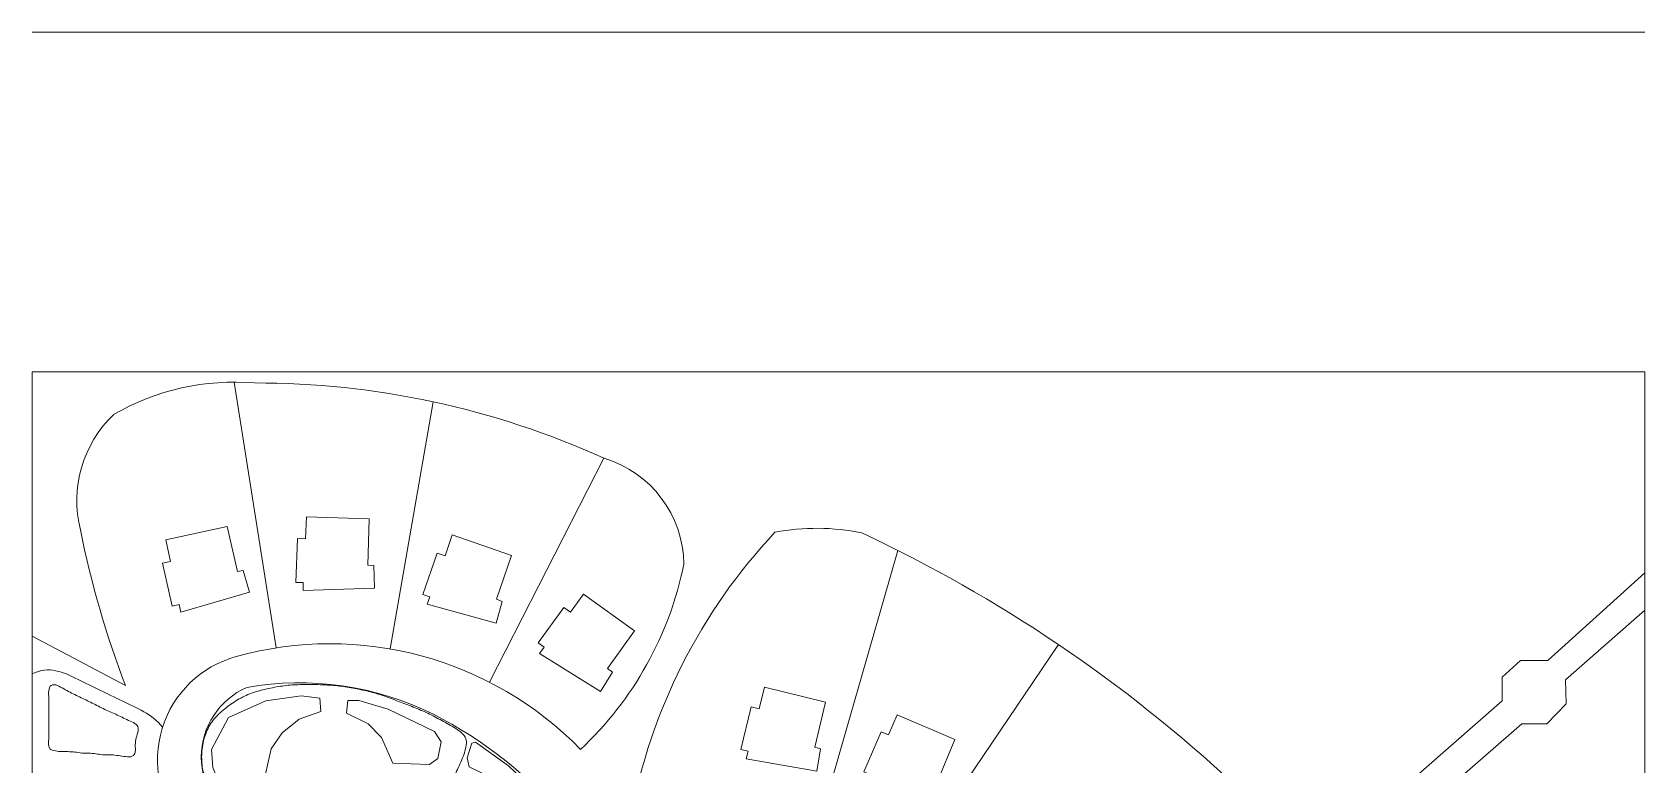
# Model space of a CAD drawing. Header units: inches. Extents: x 36 to 189, y -75 to 56.
# Drawn here: x 91.25 to 126.44, y -44.68 to -28.69 of the extents above; entities that cross this region are included whole.
import ezdxf

# ---------------------------------------------------------------- set-up
doc = ezdxf.new("R2010")
doc.units = ezdxf.units.IN
for name, color, linetype, lineweight in [('01_ORIGINAL_CAD', 7, 'Continuous', 20), ('02_APPROVED_PDF_OUTLINES', 7, 'Continuous', 15), ('04_APPROVED_PERIMETER', 7, 'Continuous', 15), ('10_EXTENSION_MASSES', 7, 'Continuous', 15), ('15_NEIGHBOURHOOD_CIRCULATION', 7, 'Continuous', 13)]:
    doc.layers.add(name, color=color, linetype=linetype, lineweight=lineweight)

# ---------------------------------------------------------------- blocks, each defined once
blk = doc.blocks.new('OPTION_05_SAND_DOLLAR')
at = {"layer": '01_ORIGINAL_CAD'}
blk.add_line((71.442, 17.312), (36.248, 17.312), dxfattribs=at)
blk = doc.blocks.new('OPTION_08_GEOMETRIC_SHELL')
at = {"layer": '01_ORIGINAL_CAD'}
for p, q in [((36.248, 17.906), (36.248, 55.9)), ((36.248, 55.9), (71.442, 55.9)), ((71.442, 55.9), (71.442, 17.906))]:
    blk.add_line(p, q, dxfattribs=at)
for points in [[(40.658, 55.675), (41.569, 49.871)], [(45, 55.245), (44.06, 49.85)], [(48.726, 54.013), (46.225, 49.126)], [(55.143, 52), (53.51, 46.333)], [(63.257, 44.272), (68.329, 48.719), (68.329, 49.231), (68.73, 49.6), (69.33, 49.6), (71.442, 51.512), (71.442, 50.696), (69.711, 49.177), (69.725, 48.651), (69.304, 48.218), (68.761, 48.218), (63.72, 43.82), (63.817, 43.397)], [(38.284, 49.049), (36.248, 50.129)], [(55.552, 45.371), (58.647, 49.945)]]:
    blk.add_lwpolyline(points, dxfattribs=at)
for points in [[(40.725, 51.537), (40.502, 52.523), (39.164, 52.23), (39.268, 51.758), (39.093, 51.72), (39.298, 50.787), (39.453, 50.821), (39.491, 50.65), (40.993, 51.087), (40.853, 51.565)], [(43.572, 51.68), (43.598, 52.69), (42.23, 52.734), (42.214, 52.252), (42.035, 52.258), (42.004, 51.303), (42.163, 51.298), (42.158, 51.123), (43.721, 51.177), (43.704, 51.675)], [(46.381, 50.933), (46.709, 51.889), (45.415, 52.34), (45.257, 51.885), (45.088, 51.944), (44.773, 51.041), (44.923, 50.989), (44.866, 50.824), (46.374, 50.409), (46.506, 50.889)], [(48.804, 49.422), (49.389, 50.246), (48.277, 51.045), (47.995, 50.654), (47.85, 50.758), (47.292, 49.982), (47.421, 49.889), (47.319, 49.747), (48.648, 48.921), (48.911, 49.345)], [(53.327, 47.704), (53.561, 48.687), (52.231, 49.012), (52.116, 48.544), (51.942, 48.586), (51.715, 47.658), (51.87, 47.62), (51.829, 47.45), (53.37, 47.181), (53.455, 47.672)], [(55.995, 46.944), (56.387, 47.876), (55.128, 48.415), (54.938, 47.972), (54.774, 48.042), (54.397, 47.164), (54.544, 47.101), (54.475, 46.94), (55.951, 46.422), (56.116, 46.892)]]:
    blk.add_lwpolyline(points, close=True, dxfattribs=at)
blk.add_lwpolyline([(44.283, 37.084, 0.090917), (40.931, 45.968, -0.652582), (40.931, 49.011, -0.158741), (45.004, 48.425, -0.098355), (47.824, 46.203), (47.755, 46.078)], format="xyb", dxfattribs=at)
for centre, radius, start, end in [((40.658, 50.423), 5.252, 85.2142, 120.0956), ((41.139, 37.317), 18.339, 65.5622, 90.1344), ((39.813, 53.089), 2.593, 133.6015, 194.2753), ((48.026, 51.672), 2.444, 0.7167, 73.3418), ((57.911, 56.571), 21.019, 191.3089, 200.9684), ((53.373, 47.535), 4.948, 78.6004, 100.6499), ((61.436, 43.951), 12.326, 136.7478, 169.6154), ((40.939, 23.771), 31.601, 47.0054, 64.8874), ((43.034, 53.196), 7.583, 313.0815, 348.6437), ((41.312, 47.434), 2.33, 105.2161, 220.7715), ((42.751, 42.34), 7.624, 44.2289, 105.6047)]:
    blk.add_arc(centre, radius, start, end, dxfattribs=at)
at = {"layer": '02_APPROVED_PDF_OUTLINES'}
for points in [[(42.116, 48.828), (42.528, 48.774), (42.546, 48.482), (42.075, 48.318), (41.702, 48.021), (41.461, 47.667), (41.328, 47.085), (40.514, 46.816), (40.35, 46.87), (40.19, 47.264), (40.162, 47.654), (40.533, 48.352), (41.346, 48.72)], [(43.133, 48.721), (43.377, 48.721), (44.015, 48.534), (45.024, 48.051), (45.175, 47.819), (45.097, 47.455), (44.92, 47.33), (44.118, 47.356), (43.874, 47.915), (43.579, 48.212), (43.107, 48.447)], [(45.923, 47.815), (46.645, 47.301), (47.408, 46.571), (47.323, 46.526), (45.782, 47.277), (45.737, 47.47), (45.843, 47.792)]]:
    blk.add_lwpolyline(points, close=True, dxfattribs=at)
at = {"layer": '04_APPROVED_PERIMETER'}
blk.add_open_spline([(41.877, 49.06), (41.991, 49.07), (42.106, 49.071), (42.221, 49.072), (42.336, 49.072), (42.451, 49.072), (42.566, 49.068), (42.681, 49.064), (42.796, 49.057), (42.91, 49.044), (43.024, 49.032), (43.138, 49.014), (43.251, 48.994), (43.365, 48.973), (43.477, 48.95), (43.589, 48.923), (43.701, 48.895), (43.811, 48.863), (43.919, 48.826), (44.028, 48.789), (44.135, 48.746), (44.242, 48.704), (44.35, 48.663), (44.458, 48.623), (44.565, 48.582), (44.672, 48.54), (44.779, 48.496), (44.881, 48.446), (44.984, 48.397), (45.083, 48.342), (45.186, 48.285), (45.289, 48.229), (45.395, 48.171), (45.493, 48.11), (45.591, 48.048), (45.68, 47.983), (45.711, 47.895), (45.743, 47.806), (45.716, 47.694), (45.679, 47.583), (45.642, 47.472), (45.595, 47.362), (45.545, 47.257), (45.496, 47.151), (45.445, 47.05), (45.396, 46.946), (45.348, 46.843), (45.301, 46.738), (45.259, 46.631), (45.216, 46.524), (45.177, 46.415), (45.14, 46.306), (45.104, 46.197), (45.069, 46.088), (45.038, 45.977), (45.007, 45.867), (44.978, 45.756), (44.95, 45.643), (44.922, 45.53), (44.896, 45.416), (44.862, 45.308), (44.829, 45.2), (44.788, 45.099), (44.752, 44.999), (44.716, 44.898), (44.684, 44.798), (44.663, 44.69), (44.642, 44.581), (44.632, 44.465), (44.615, 44.35), (44.598, 44.235), (44.573, 44.12), (44.545, 44.002), (44.517, 43.883), (44.485, 43.76), (44.421, 43.702), (44.357, 43.644), (44.262, 43.652), (44.163, 43.694), (44.063, 43.736), (43.961, 43.813), (43.888, 43.903), (43.815, 43.994), (43.772, 44.097), (43.73, 44.203), (43.687, 44.309), (43.644, 44.417), (43.599, 44.523), (43.554, 44.63), (43.507, 44.735), (43.46, 44.838), (43.413, 44.942), (43.366, 45.045), (43.323, 45.156), (43.281, 45.268), (43.242, 45.388), (43.193, 45.486), (43.144, 45.583), (43.083, 45.657), (42.992, 45.68), (42.901, 45.704), (42.781, 45.677), (42.662, 45.681), (42.544, 45.684), (42.427, 45.719), (42.321, 45.762), (42.215, 45.805), (42.12, 45.855), (42.037, 45.835), (41.955, 45.815), (41.885, 45.725), (41.814, 45.63), (41.743, 45.536), (41.671, 45.438), (41.635, 45.337), (41.599, 45.236), (41.6, 45.132), (41.632, 45.029), (41.664, 44.926), (41.729, 44.825), (41.786, 44.724), (41.843, 44.624), (41.893, 44.524), (41.952, 44.422), (42.011, 44.32), (42.078, 44.217), (42.125, 44.113), (42.173, 44.009), (42.2, 43.904), (42.177, 43.886), (42.153, 43.868), (42.079, 43.936), (42.017, 44.032), (41.956, 44.127), (41.907, 44.25), (41.855, 44.36), (41.802, 44.469), (41.744, 44.564), (41.69, 44.663), (41.635, 44.762), (41.583, 44.864), (41.528, 44.961), (41.473, 45.058), (41.415, 45.15), (41.356, 45.245), (41.296, 45.339), (41.235, 45.437), (41.179, 45.539), (41.124, 45.641), (41.073, 45.747), (41.007, 45.838), (40.941, 45.929), (40.859, 46.005), (40.767, 46.072), (40.675, 46.138), (40.573, 46.195), (40.485, 46.268), (40.397, 46.341), (40.323, 46.43), (40.258, 46.525), (40.193, 46.619), (40.136, 46.72), (40.09, 46.825), (40.043, 46.93), (40.006, 47.04), (39.982, 47.152), (39.957, 47.263), (39.945, 47.377), (39.945, 47.492), (39.946, 47.607), (39.959, 47.723), (39.985, 47.835), (40.01, 47.947), (40.048, 48.055), (40.104, 48.154), (40.159, 48.253), (40.234, 48.342), (40.316, 48.423), (40.398, 48.504), (40.487, 48.577), (40.581, 48.643), (40.675, 48.709), (40.773, 48.769), (40.877, 48.817), (40.98, 48.866), (41.089, 48.905), (41.2, 48.936), (41.31, 48.967), (41.423, 48.991), (41.536, 49.012), (41.649, 49.033), (41.763, 49.051), (41.877, 49.06)], degree=3, knots=[0, 0, 0, 0, 0.015625, 0.015625, 0.015625, 0.03125, 0.03125, 0.03125, 0.046875, 0.046875, 0.046875, 0.0625, 0.0625, 0.0625, 0.078125, 0.078125, 0.078125, 0.09375, 0.09375, 0.09375, 0.109375, 0.109375, 0.109375, 0.125, 0.125, 0.125, 0.140625, 0.140625, 0.140625, 0.15625, 0.15625, 0.15625, 0.171875, 0.171875, 0.171875, 0.1875, 0.1875, 0.1875, 0.203125, 0.203125, 0.203125, 0.21875, 0.21875, 0.21875, 0.234375, 0.234375, 0.234375, 0.25, 0.25, 0.25, 0.265625, 0.265625, 0.265625, 0.28125, 0.28125, 0.28125, 0.296875, 0.296875, 0.296875, 0.3125, 0.3125, 0.3125, 0.328125, 0.328125, 0.328125, 0.34375, 0.34375, 0.34375, 0.359375, 0.359375, 0.359375, 0.375, 0.375, 0.375, 0.390625, 0.390625, 0.390625, 0.40625, 0.40625, 0.40625, 0.421875, 0.421875, 0.421875, 0.4375, 0.4375, 0.4375, 0.453125, 0.453125, 0.453125, 0.46875, 0.46875, 0.46875, 0.484375, 0.484375, 0.484375, 0.5, 0.5, 0.5, 0.515625, 0.515625, 0.515625, 0.53125, 0.53125, 0.53125, 0.546875, 0.546875, 0.546875, 0.5625, 0.5625, 0.5625, 0.578125, 0.578125, 0.578125, 0.59375, 0.59375, 0.59375, 0.609375, 0.609375, 0.609375, 0.625, 0.625, 0.625, 0.640625, 0.640625, 0.640625, 0.65625, 0.65625, 0.65625, 0.671875, 0.671875, 0.671875, 0.6875, 0.6875, 0.6875, 0.703125, 0.703125, 0.703125, 0.71875, 0.71875, 0.71875, 0.734375, 0.734375, 0.734375, 0.75, 0.75, 0.75, 0.765625, 0.765625, 0.765625, 0.78125, 0.78125, 0.78125, 0.796875, 0.796875, 0.796875, 0.8125, 0.8125, 0.8125, 0.828125, 0.828125, 0.828125, 0.84375, 0.84375, 0.84375, 0.859375, 0.859375, 0.859375, 0.875, 0.875, 0.875, 0.890625, 0.890625, 0.890625, 0.90625, 0.90625, 0.90625, 0.921875, 0.921875, 0.921875, 0.9375, 0.9375, 0.9375, 0.953125, 0.953125, 0.953125, 0.96875, 0.96875, 0.96875, 0.984375, 0.984375, 0.984375, 1, 1, 1, 1], dxfattribs=at)
at = {"layer": '10_EXTENSION_MASSES'}
blk.add_open_spline([(36.633, 47.672), (36.609, 47.701), (36.605, 47.749), (36.605, 47.801), (36.605, 47.853), (36.609, 47.908), (36.611, 47.961), (36.612, 48.015), (36.612, 48.066), (36.611, 48.117), (36.611, 48.168), (36.611, 48.22), (36.61, 48.271), (36.61, 48.323), (36.61, 48.375), (36.61, 48.427), (36.61, 48.479), (36.611, 48.53), (36.611, 48.582), (36.611, 48.633), (36.612, 48.684), (36.61, 48.736), (36.608, 48.789), (36.604, 48.843), (36.606, 48.897), (36.608, 48.951), (36.615, 49.005), (36.641, 49.036), (36.667, 49.067), (36.712, 49.075), (36.759, 49.064), (36.806, 49.054), (36.855, 49.024), (36.902, 48.998), (36.949, 48.971), (36.994, 48.948), (37.04, 48.924), (37.085, 48.9), (37.13, 48.875), (37.176, 48.852), (37.222, 48.83), (37.268, 48.808), (37.315, 48.786), (37.361, 48.764), (37.407, 48.742), (37.452, 48.72), (37.498, 48.697), (37.543, 48.674), (37.589, 48.651), (37.634, 48.628), (37.68, 48.605), (37.725, 48.582), (37.771, 48.559), (37.817, 48.536), (37.863, 48.515), (37.909, 48.494), (37.955, 48.475), (38.001, 48.455), (38.047, 48.435), (38.093, 48.414), (38.139, 48.391), (38.185, 48.369), (38.23, 48.346), (38.277, 48.324), (38.324, 48.301), (38.373, 48.28), (38.42, 48.258), (38.467, 48.236), (38.514, 48.213), (38.538, 48.181), (38.562, 48.148), (38.564, 48.106), (38.557, 48.059), (38.549, 48.012), (38.532, 47.961), (38.519, 47.91), (38.506, 47.86), (38.498, 47.81), (38.497, 47.757), (38.495, 47.704), (38.502, 47.647), (38.495, 47.601), (38.488, 47.556), (38.469, 47.522), (38.431, 47.506), (38.393, 47.49), (38.337, 47.493), (38.283, 47.499), (38.229, 47.505), (38.178, 47.514), (38.128, 47.521), (38.078, 47.529), (38.029, 47.535), (37.978, 47.537), (37.927, 47.539), (37.874, 47.536), (37.823, 47.539), (37.772, 47.541), (37.722, 47.549), (37.672, 47.556), (37.622, 47.563), (37.572, 47.57), (37.521, 47.572), (37.47, 47.574), (37.417, 47.571), (37.366, 47.574), (37.315, 47.577), (37.266, 47.586), (37.216, 47.593), (37.166, 47.6), (37.115, 47.605), (37.064, 47.607), (37.013, 47.609), (36.962, 47.608), (36.909, 47.609), (36.857, 47.611), (36.803, 47.616), (36.754, 47.624), (36.704, 47.632), (36.658, 47.642), (36.633, 47.672)], degree=3, knots=[0, 0, 0, 0, 0.025, 0.025, 0.025, 0.05, 0.05, 0.05, 0.075, 0.075, 0.075, 0.1, 0.1, 0.1, 0.125, 0.125, 0.125, 0.15, 0.15, 0.15, 0.175, 0.175, 0.175, 0.2, 0.2, 0.2, 0.225, 0.225, 0.225, 0.25, 0.25, 0.25, 0.275, 0.275, 0.275, 0.3, 0.3, 0.3, 0.325, 0.325, 0.325, 0.35, 0.35, 0.35, 0.375, 0.375, 0.375, 0.4, 0.4, 0.4, 0.425, 0.425, 0.425, 0.45, 0.45, 0.45, 0.475, 0.475, 0.475, 0.5, 0.5, 0.5, 0.525, 0.525, 0.525, 0.55, 0.55, 0.55, 0.575, 0.575, 0.575, 0.6, 0.6, 0.6, 0.625, 0.625, 0.625, 0.65, 0.65, 0.65, 0.675, 0.675, 0.675, 0.7, 0.7, 0.7, 0.725, 0.725, 0.725, 0.75, 0.75, 0.75, 0.775, 0.775, 0.775, 0.8, 0.8, 0.8, 0.825, 0.825, 0.825, 0.85, 0.85, 0.85, 0.875, 0.875, 0.875, 0.9, 0.9, 0.9, 0.925, 0.925, 0.925, 0.95, 0.95, 0.95, 0.975, 0.975, 0.975, 1, 1, 1, 1], dxfattribs=at)
at = {"layer": '15_NEIGHBOURHOOD_CIRCULATION'}
blk.add_open_spline([(36.248, 49.304), (36.607, 49.494), (36.928, 49.342), (37.247, 49.185), (37.567, 49.028), (37.884, 48.867), (38.207, 48.716), (38.529, 48.566), (38.856, 48.426), (39.093, 48.146)], degree=3, knots=[0, 0, 0, 0, 0.333333, 0.333333, 0.333333, 0.666667, 0.666667, 0.666667, 1, 1, 1, 1], dxfattribs=at)

msp = doc.modelspace()

# ---------------------------------------------------------------- block references
for name, p in [('OPTION_05_SAND_DOLLAR', (55, -46)), ('OPTION_08_GEOMETRIC_SHELL', (55, -92))]:
    msp.add_blockref(name, p)

doc.saveas('drawing.dxf')
